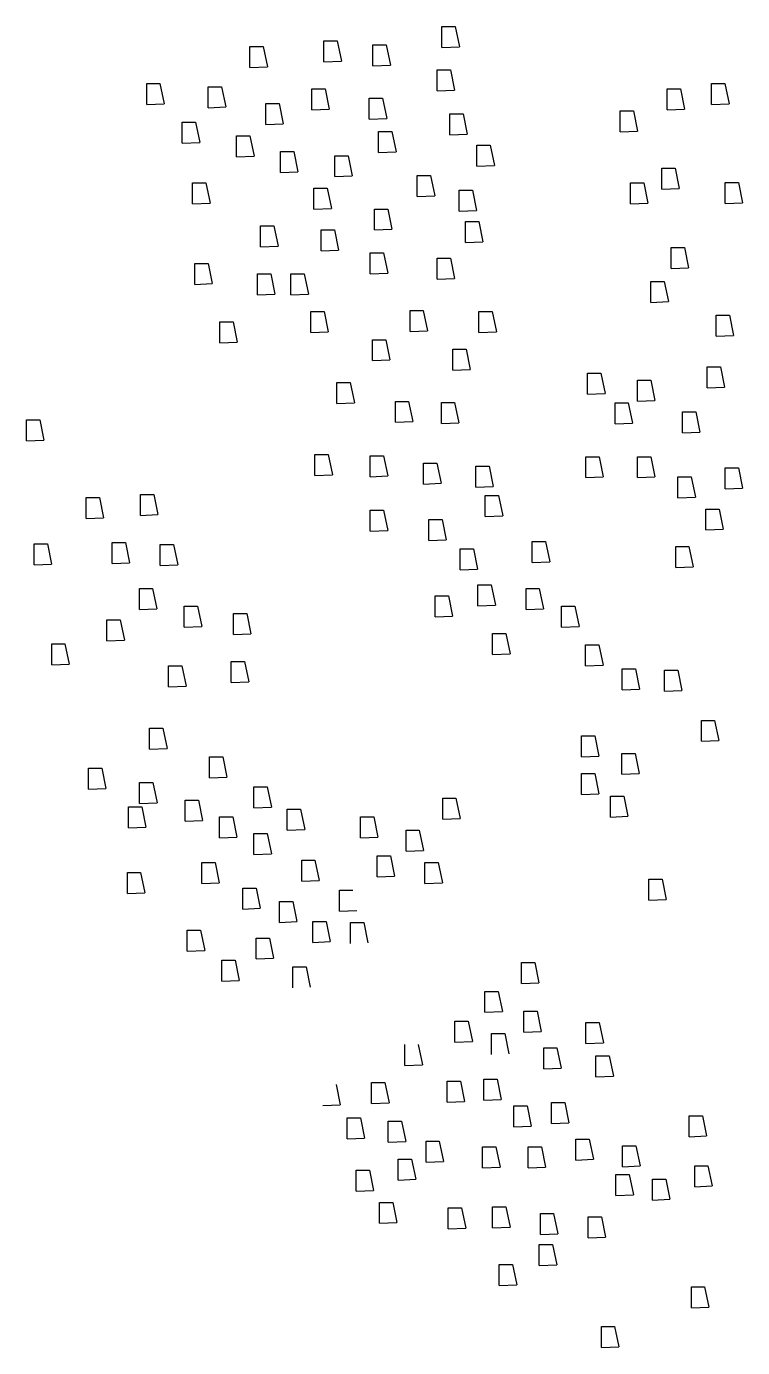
# Model space of a CAD drawing. Header units: inches. Extents: x -28 to 837, y -22 to 590.
# Drawn here: x 434.3 to 463.7, y 335.2 to 389.3 of the extents above; entities that cross this region are included whole.
import ezdxf

# ---------------------------------------------------------------- set-up
doc = ezdxf.new("R2010")
doc.units = ezdxf.units.IN
doc.header["$MEASUREMENT"] = 0
doc.layers.add('dwgmodels.com', color=250, linetype='Continuous')

# ---------------------------------------------------------------- blocks, each defined once
blk = doc.blocks.new('bush 032')
at = {"color": 0, "ltscale": 0.5}
for p, q in [((-346.6378800007515, 232.616275198292), (-346.6378800007515, 245.0137967988849)), ((-346.6378800007515, 245.0137967988849), (-338.7854016013443, 245.0137967988849)), ((-338.7854016013443, 245.0137967988849), (-336.3046848000958, 233.029627200216)), ((-416.4525504005141, 224.0689103971235), (-416.4525504005141, 236.4636816000566)), ((-416.4525504005141, 236.4636816000566), (-408.6000720015727, 236.4636816000566)), ((-408.6000720015727, 236.4636816000566), (-406.1222496004774, 224.4795263991691)), ((-460.1475216010585, 220.7417040001601), (-460.1475216010585, 233.1392255970277)), ((-460.1475216010585, 233.1392255970277), (-452.2950431997887, 233.1392255970277)), ((-452.2950431997887, 233.1392255970277), (-449.8172064009122, 221.1553295981139)), ((-387.4809168009088, 221.692291198764), (-387.4809168009088, 234.0898127993569)), ((-387.4809168009088, 234.0898127993569), (-379.6313327997923, 234.0898127993569)), ((-379.6313327997923, 234.0898127993569), (-377.1506160004065, 222.1059311986901)), ((-346.6378800007515, 232.616275198292), (-336.3046848000958, 233.029627200216)), ((-460.1475216010585, 220.7417040001601), (-449.8172064009122, 221.1553295981139)), ((-416.4525504005141, 224.0689103971235), (-406.1222496004774, 224.4795263991691)), ((-387.4809168009088, 221.692291198764), (-377.1506160004065, 222.1059311986901)), ((-349.4643839998171, 206.8788815974258), (-349.4643839998171, 219.2764031980187)), ((-349.4643839998171, 219.2764031980187), (-341.6119056008756, 219.2764031980187)), ((-341.6119056008756, 219.2764031980187), (-339.1313327997923, 207.2925071991049)), ((-521.2294416013174, 198.8465039990842), (-521.2294416013174, 211.2440255996771)), ((-521.2294416013174, 211.2440255996771), (-513.3769632000475, 211.2440255996771)), ((-513.3769632000475, 211.2440255996771), (-510.8991408012807, 199.259855997283)), ((-187.1916479999199, 211.2215039990843), (-179.3390256003476, 211.2215039990843)), ((-187.1916479999199, 198.8239823984913), (-187.1916479999199, 211.2215039990843)), ((-179.3390256003476, 211.2215039990843), (-176.8613328002393, 199.2373344004154)), ((-484.7765328008681, 196.9931087992154), (-484.7765328008681, 209.3906304002739)), ((-484.7765328008681, 209.3906304002739), (-476.924054400064, 209.3906304002739)), ((-476.924054400064, 209.3906304002739), (-474.4462176007218, 197.4064607978798)), ((-423.6075360006652, 195.7582367989234), (-423.6075360006652, 208.1530224001035)), ((-423.6075360006652, 208.1530224001035), (-415.7550576017237, 208.1530224001035)), ((-415.7550576017237, 208.1530224001035), (-413.2772352006286, 196.1718767988495)), ((-349.4643839998171, 206.8788815974258), (-339.1313327997923, 207.2925071991049)), ((-213.5334240016527, 195.7582367989234), (-213.5334240016527, 208.1530224001035)), ((-213.5334240016527, 208.1530224001035), (-205.683840001002, 208.1530224001035)), ((-205.683840001002, 208.1530224001035), (-203.2031232011505, 196.1718767988495)), ((-521.2294416013174, 198.8465039990842), (-510.8991408012807, 199.259855997283)), ((-484.7765328008681, 196.9931087992154), (-474.4462176007218, 197.4064607978798)), ((-450.7932096007279, 187.1070623979903), (-450.7932096007279, 199.5045839985832)), ((-450.7932096007279, 199.5045839985832), (-442.94058720069, 199.5045839985832)), ((-442.94058720069, 199.5045839985832), (-440.4629088006913, 187.5204143999144)), ((-423.6075360006652, 195.7582367989234), (-413.2772352006286, 196.1718767988495)), ((-389.6269632000476, 190.1953151999041), (-389.6269632000476, 202.592836800497)), ((-389.6269632000476, 202.592836800497), (-381.7743552001193, 202.592836800497)), ((-381.7743552001193, 202.592836800497), (-379.2937680012546, 190.6086671981029)), ((-213.5334240016527, 195.7582367989234), (-203.2031232011505, 196.1718767988495)), ((-187.1916479999199, 198.8239823984913), (-176.8613328002393, 199.2373344004154)), ((-500.2228944003582, 188.3811887991614), (-492.3702864004298, 188.3811887991614)), ((-500.2228944003582, 175.9864175999537), (-500.2228944003582, 188.3811887991614)), ((-492.3702864004298, 188.3811887991614), (-489.8896992001682, 176.4000575994141)), ((-450.7932096007279, 187.1070623979903), (-440.4629088006913, 187.5204143999144)), ((-389.6269632000476, 190.1953151999041), (-379.2937680012546, 190.6086671981029)), ((-342.0506736002863, 193.3255871986039), (-334.1981952008791, 193.3255871986039)), ((-342.0506736002863, 180.928065598011), (-342.0506736002863, 193.3255871986039)), ((-334.1981952008791, 193.3255871986039), (-331.7174784014933, 181.3414319977164)), ((-241.3379088006914, 195.1789823984727), (-233.4852864006534, 195.1789823984727)), ((-241.3379088006914, 182.7814607978798), (-241.3379088006914, 195.1789823984727)), ((-233.4852864006534, 195.1789823984727), (-231.0075936005451, 183.1948271975852)), ((-468.0928368009626, 180.3485375973396), (-460.243094401434, 180.3485375973396)), ((-468.0928368009626, 167.9540399978868), (-468.0928368009626, 180.3485375973396)), ((-460.243094401434, 180.3485375973396), (-457.7625216008164, 168.3646559999324)), ((-384.0637680012733, 170.4234960004687), (-384.0637680012733, 182.8207439980469)), ((-384.0637680012733, 182.8207439980469), (-376.2112896004692, 182.8207439980469)), ((-376.2112896004692, 182.8207439980469), (-373.733452801127, 170.8368479991331)), ((-342.0506736002863, 180.928065598011), (-331.7174784014933, 181.3414319977164)), ((-241.3379088006914, 182.7814607978798), (-231.0075936005451, 183.1948271975852)), ((-500.2228944003582, 175.9864175999537), (-489.8896992001682, 176.4000575994141)), ((-325.9856448001228, 162.3908447991125), (-325.9856448001228, 174.7883663997054)), ((-325.9856448001228, 174.7883663997054), (-318.1331664011814, 174.7883663997054)), ((-318.1331664011814, 174.7883663997054), (-315.6553295999765, 162.8072207984514)), ((-468.0928368009626, 167.9540399978868), (-457.7625216008164, 168.3646559999324)), ((-442.1447712010704, 158.6840543993749), (-442.1447712010704, 171.0815760004334)), ((-442.1447712010704, 171.0815760004334), (-434.2921632011421, 171.0815760004334)), ((-434.2921632011421, 171.0815760004334), (-431.8115760008804, 159.1001567994244)), ((-410.0146992001682, 156.2118479991331), (-410.0146992001682, 168.609369599726)), ((-410.0146992001682, 168.609369599726), (-402.1622208007611, 168.609369599726)), ((-402.1622208007611, 168.609369599726), (-399.6843984015286, 156.6252143988386)), ((-384.0637680012733, 170.4234960004687), (-373.733452801127, 170.8368479991331)), ((-442.1447712010704, 158.6840543993749), (-431.8115760008804, 159.1001567994244)), ((-410.0146992001682, 156.2118479991331), (-399.6843984015286, 156.6252143988386)), ((-361.2038256009109, 144.4751567994244), (-361.2038256009109, 156.8699279986322)), ((-361.2038256009109, 156.8699279986322), (-353.3513472001069, 156.8699279986322)), ((-353.3513472001069, 156.8699279986322), (-350.8706304002553, 144.8857727977447)), ((-325.9856448001228, 162.3908447991125), (-315.6553295999765, 162.8072207984514)), ((-216.6244272012264, 148.7980079981498), (-216.6244272012264, 161.1955295992084)), ((-216.6244272012264, 161.1955295992084), (-208.7719488004223, 161.1955295992084)), ((-208.7719488004223, 161.1955295992084), (-206.2941264011897, 149.2113600000739)), ((-494.0437680012546, 140.1468191989697), (-494.0437680012546, 152.5470911976881)), ((-494.0437680012546, 152.5470911976881), (-486.1912896004505, 152.5470911976881)), ((-486.1912896004505, 152.5470911976881), (-483.7134672012179, 140.5601855991408)), ((-422.3728080014698, 137.0585663975216), (-422.3728080014698, 149.4560879981145)), ((-422.3728080014698, 149.4560879981145), (-414.5203296002, 149.4560879981145)), ((-414.5203296002, 149.4560879981145), (-412.0425072009675, 137.4721919987351)), ((-235.1587824011222, 140.1468191989697), (-235.1587824011222, 152.5470911976881)), ((-235.1587824011222, 152.5470911976881), (-227.306304000318, 152.5470911976881)), ((-227.306304000318, 152.5470911976881), (-224.8284672014415, 140.5601855991408)), ((-216.6244272012264, 148.7980079981498), (-206.2941264011897, 149.2113600000739)), ((-179.2209312007762, 152.772033598274), (-171.3713328000158, 152.772033598274)), ((-179.2209312007762, 140.3745119976811), (-179.2209312007762, 152.772033598274)), ((-171.3713328000158, 152.772033598274), (-168.8906160006299, 140.7881519971415)), ((-494.0437680012546, 140.1468191989697), (-483.7134672012179, 140.5601855991408)), ((-361.2038256009109, 144.4751567994244), (-350.8706304002553, 144.8857727977447)), ((-336.4874640014023, 135.8239823984913), (-336.4874640014023, 148.2187535976991)), ((-336.4874640014023, 148.2187535976991), (-328.6378800007515, 148.2187535976991)), ((-328.6378800007515, 148.2187535976991), (-326.1571632013656, 136.2373344004154)), ((-235.1587824011222, 140.1468191989697), (-224.8284672014415, 140.5601855991408)), ((-179.2209312007762, 140.3745119976811), (-168.8906160006299, 140.7881519971415)), ((-422.3728080014698, 137.0585663975216), (-412.0425072009675, 137.4721919987351)), ((-386.535960000474, 124.703337599989), (-386.535960000474, 137.0981087991967)), ((-386.535960000474, 137.0981087991967), (-378.6834816010669, 137.0981087991967)), ((-378.6834816010669, 137.0981087991967), (-376.2056591999717, 125.1139535987749)), ((-336.4874640014023, 135.8239823984913), (-326.1571632013656, 136.2373344004154)), ((-453.8813327997923, 127.2120623979717), (-446.0315904007293, 127.2120623979717)), ((-453.8813327997923, 114.8145407973788), (-453.8813327997923, 127.2120623979717)), ((-446.0315904007293, 127.2120623979717), (-443.5510176001116, 115.2281808005646)), ((-386.535960000474, 124.703337599989), (-376.2056591999717, 125.1139535987749)), ((-332.7806879999116, 129.6842687986791), (-324.930945600383, 129.6842687986791)), ((-332.7806879999116, 117.2867471980862), (-332.7806879999116, 129.6842687986791)), ((-324.930945600383, 129.6842687986791), (-322.4503727997653, 117.7000992000103)), ((-418.0472208005376, 124.7398703992367), (-410.1947424015961, 124.7398703992367)), ((-418.0472208005376, 112.3453727993183), (-418.0472208005376, 124.7398703992367)), ((-410.1947424015961, 124.7398703992367), (-407.7140256003477, 112.7587247979827)), ((-332.7806879999116, 117.2867471980862), (-322.4503727997653, 117.7000992000103)), ((-453.8813327997923, 114.8145407973788), (-443.5510176001116, 115.2281808005646)), ((-418.0472208005376, 112.3453727993183), (-407.7140256003477, 112.7587247979827)), ((-389.0081664011814, 98.74951199768113), (-389.0081664011814, 111.147033598274)), ((-389.0081664011814, 111.147033598274), (-381.1556879999116, 111.147033598274)), ((-381.1556879999116, 111.147033598274), (-378.6749712005258, 99.16588800074533)), ((-211.1035248008557, 101.8490255996585), (-211.1035248008557, 114.246547200717)), ((-211.1035248008557, 114.246547200717), (-203.253796800971, 114.246547200717)), ((-203.253796800971, 114.246547200717), (-200.7732240003534, 102.2623919998295)), ((-492.8090543998405, 92.57052959920838), (-492.8090543998405, 104.9680511998012)), ((-492.8090543998405, 104.9680511998012), (-484.956576000899, 104.9680511998012)), ((-484.956576000899, 104.9680511998012), (-482.4759888001717, 92.98690559854732)), ((-349.4643839998171, 95.66153279878198), (-349.4643839998171, 108.0563039979897)), ((-349.4643839998171, 108.0563039979897), (-341.6119056008756, 108.0563039979897)), ((-341.6119056008756, 108.0563039979897), (-339.1313327997923, 96.07488479698075)), ((-211.1035248008557, 101.8490255996585), (-200.7732240003534, 102.2623919998295)), ((-455.7374640014022, 86.39154720073566), (-455.7374640014022, 98.78906879760325)), ((-455.7374640014022, 98.78906879760325), (-447.8849856001325, 98.78906879760325)), ((-447.8849856001325, 98.78906879760325), (-445.4044128013775, 86.80489919893444)), ((-435.9656448001041, 86.39154720073566), (-435.9656448001041, 98.78906879760325)), ((-435.9656448001041, 98.78906879760325), (-428.1131664011627, 98.78906879760325)), ((-428.1131664011627, 98.78906879760325), (-425.6325936005451, 86.80489919893444)), ((-389.0081664011814, 98.74951199768113), (-378.6749712005258, 99.16588800074533)), ((-349.4643839998171, 95.66153279878198), (-339.1313327997923, 96.07488479698075)), ((-223.0593984015286, 81.92532959813252), (-223.0593984015286, 94.31982719758525)), ((-223.0593984015286, 94.31982719758525), (-215.209670400247, 94.31982719758525)), ((-215.209670400247, 94.31982719758525), (-212.7290976014919, 82.33593119867146)), ((-492.8090543998405, 92.57052959920838), (-482.4759888001717, 92.98690559854732)), ((-455.7374640014022, 86.39154720073566), (-445.4044128013775, 86.80489919893444)), ((-435.9656448001041, 86.39154720073566), (-425.6325936005451, 86.80489919893444)), ((-223.0593984015286, 81.92532959813252), (-212.7290976014919, 82.33593119867146)), ((-477.9787391996942, 57.97128959978), (-477.9787391996942, 70.36578719969837)), ((-477.9787391996942, 70.36578719969837), (-470.1291408012621, 70.36578719969837)), ((-470.1291408012621, 70.36578719969837), (-467.6484384015203, 58.38464159844443)), ((-424.2263472001068, 64.15027199871838), (-424.2263472001068, 76.54504319792613)), ((-424.2263472001068, 76.54504319792613), (-416.3737248000688, 76.54504319792613)), ((-416.3737248000688, 76.54504319792613), (-413.8931520013138, 64.56088800076395)), ((-365.5294128013775, 64.76906879758462), (-365.5294128013775, 77.16358079900965)), ((-365.5294128013775, 77.16358079900965), (-357.6769344005734, 77.16358079900965)), ((-357.6769344005734, 77.16358079900965), (-355.1962176007219, 65.1796847996302)), ((-324.7509168009274, 64.15027199871838), (-324.7509168009274, 76.54504319792613)), ((-324.7509168009274, 76.54504319792613), (-316.8984384015203, 76.54504319792613)), ((-316.8984384015203, 76.54504319792613), (-314.4178656009026, 64.56088800076395)), ((-184.5366623997688, 61.9958447990939), (-184.5366623997688, 74.39336639968678)), ((-184.5366623997688, 74.39336639968678), (-176.6840543998405, 74.39336639968678)), ((-176.6840543998405, 74.39336639968678), (-174.2034672014415, 62.40921119926497)), ((-424.2263472001068, 64.15027199871838), (-413.8931520013138, 64.56088800076395)), ((-365.5294128013775, 64.76906879758462), (-355.1962176007219, 65.1796847996302)), ((-324.7509168009274, 64.15027199871838), (-314.4178656009026, 64.56088800076395)), ((-477.9787391996942, 57.97128959978), (-467.6484384015203, 58.38464159844443)), ((-387.7706880001351, 47.46643199771642), (-387.7706880001351, 59.86395359877497)), ((-387.7706880001351, 59.86395359877497), (-379.9209600002505, 59.86395359877497)), ((-379.9209600002505, 59.86395359877497), (-377.4403872014955, 47.88007199764251)), ((-184.5366623997688, 61.9958447990939), (-174.2034672014415, 62.40921119926497)), ((-387.7706880001351, 47.46643199771642), (-377.4403872014955, 47.88007199764251)), ((-340.1972784004174, 41.9062463985756), (-340.1972784004174, 54.30075840000063)), ((-340.1972784004174, 54.30075840000063), (-332.3446560003795, 54.30075840000063)), ((-332.3446560003795, 54.30075840000063), (-329.8640832016245, 42.31961279874667)), ((-340.1972784004174, 41.9062463985756), (-329.8640832016245, 42.31961279874667)), ((-260.4909168006852, 27.69461279874668), (-260.4909168006852, 40.09213439933955)), ((-260.4909168006852, 40.09213439933955), (-252.6413183999248, 40.09213439933955)), ((-252.6413183999248, 40.09213439933955), (-250.1606160006486, 28.10522880079225)), ((-189.8493840000592, 43.83846719749271), (-181.9969056006521, 43.83846719749271)), ((-189.8493840000592, 31.44369599828497), (-189.8493840000592, 43.83846719749271)), ((-181.9969056006521, 43.83846719749271), (-179.5190688017755, 31.85706239799038)), ((-408.779985600151, 22.13442719914019), (-408.779985600151, 34.52892479905859)), ((-408.779985600151, 34.52892479905859), (-400.9275072012096, 34.52892479905859)), ((-400.9275072012096, 34.52892479905859), (-398.4469200004824, 22.54779359931126)), ((-231.0299856001511, 35.86762080062181), (-223.180387201719, 35.86762080062181)), ((-231.0299856001511, 23.47037279931829), (-231.0299856001511, 35.86762080062181)), ((-223.180387201719, 35.86762080062181), (-220.6996704004705, 23.88647519936785)), ((-189.8493840000592, 31.44369599828497), (-179.5190688017755, 31.85706239799038)), ((-260.4909168006852, 27.69461279874668), (-250.1606160006486, 28.10522880079225)), ((-231.0299856001511, 23.47037279931829), (-220.6996704004705, 23.88647519936785)), ((-408.779985600151, 22.13442719914019), (-398.4469200004824, 22.54779359931126)), ((-374.1778512010351, 11.01077279774472), (-374.1778512010351, 23.40829439880327)), ((-374.1778512010351, 23.40829439880327), (-366.3253727997653, 23.40829439880327)), ((-366.3253727997653, 23.40829439880327), (-363.8475504005328, 11.42441279767081)), ((-346.9921776009723, 10.39224959816783), (-346.9921776009723, 22.78948319796473)), ((-346.9921776009723, 22.78948319796473), (-339.1425936003216, 22.78948319796473)), ((-339.1425936003216, 22.78948319796473), (-336.6618768009357, 10.8056016000919)), ((-244.3162896004505, 10.18680479750037), (-244.3162896004505, 22.58432639809325)), ((-244.3162896004505, 22.58432639809325), (-236.4638112010434, 22.58432639809325)), ((-236.4638112010434, 22.58432639809325), (-233.9831088013016, 10.60015679942444)), ((-204.4631088012829, 17.26858079899102), (-196.6106448001228, 17.26858079899102)), ((-204.4631088012829, 4.87408319953829), (-204.4631088012829, 17.26858079899102)), ((-196.6106448001228, 17.26858079899102), (-194.1300576017238, 5.2874495992437)), ((-592.3351219194009, 12.39752159733325), (-584.4826435199938, 12.39752159733325)), ((-592.3351219194009, 0), (-592.3351219194009, 12.39752159733325)), ((-584.4826435199938, 12.39752159733325), (-582.0048067192547, 0.4133664001710713)), ((-374.1778512010351, 11.01077279774472), (-363.8475504005328, 11.42441279767081)), ((-346.9921776009723, 10.39224959816783), (-336.6618768009357, 10.8056016000919)), ((-244.3162896004505, 10.18680479750037), (-233.9831088013016, 10.60015679942444)), ((-592.3351219194009, 0), (-582.0048067192547, 0.4133664001710713)), ((-204.4631088012829, 4.87408319953829), (-194.1300576017238, 5.2874495992437)), ((-421.754140801262, -20.50048800231889), (-421.754140801262, -8.102966401726007)), ((-421.754140801262, -8.102966401726007), (-413.9015328008681, -8.102966401726007)), ((-413.9015328008681, -8.102966401726007), (-411.4238400007597, -20.08684800285846)), ((-389.0081664011814, -21.11627520201728), (-389.0081664011814, -8.72148960130289)), ((-389.0081664011814, -8.72148960130289), (-381.1556879999116, -8.72148960130289)), ((-381.1556879999116, -8.72148960130289), (-378.6749712005258, -20.70290880231187)), ((-357.4969056006521, -25.44488640222699), (-357.4969056006521, -13.04736480116844)), ((-357.4969056006521, -13.04736480116844), (-349.644427201245, -13.04736480116844)), ((-349.644427201245, -13.04736480116844), (-347.1665904005058, -25.03124640230089)), ((-326.601561600808, -27.29525760049), (-326.601561600808, -14.90076000103727)), ((-326.601561600808, -14.90076000103727), (-318.7519632000476, -14.90076000103727)), ((-318.7519632000476, -14.90076000103727), (-316.2712464006617, -26.8818912007846)), ((-261.5850144000724, -9.298281601630151), (-253.7325360006653, -9.298281601630151)), ((-261.5850144000724, -21.69277920154855), (-261.5850144000724, -9.298281601630151)), ((-253.7325360006653, -9.298281601630151), (-251.2547136000358, -21.28216319950297)), ((-231.0299856001511, -9.298281601630151), (-223.180387201719, -9.298281601630151)), ((-231.0299856001511, -21.69277920154855), (-231.0299856001511, -9.298281601630151)), ((-223.180387201719, -9.298281601630151), (-220.6996704004705, -21.28216319950297)), ((-421.754140801262, -20.50048800231889), (-411.4238400007597, -20.08684800285846)), ((-389.0081664011814, -21.11627520201728), (-378.6749712005258, -20.70290880231187)), ((-261.5850144000724, -21.69277920154855), (-251.2547136000358, -21.28216319950297)), ((-231.0299856001511, -21.69277920154855), (-220.6996704004705, -21.28216319950297)), ((-207.118094401434, -21.2541552009061), (-199.2656160006299, -21.2541552009061)), ((-207.118094401434, -33.65167680149898), (-207.118094401434, -21.2541552009061)), ((-199.2656160006299, -21.2541552009061), (-196.7877936013974, -33.23831040179357)), ((-179.2209312007762, -15.94143360247835), (-171.3713328000158, -15.94143360247835)), ((-179.2209312007762, -28.33593120239675), (-179.2209312007762, -15.94143360247835)), ((-171.3713328000158, -15.94143360247835), (-168.8906160006299, -27.92257920047268)), ((-357.4969056006521, -25.44488640222699), (-347.1665904005058, -25.03124640230089)), ((-326.601561600808, -27.29525760049), (-316.2712464006617, -26.8818912007846)), ((-179.2209312007762, -28.33593120239675), (-168.8906160006299, -27.92257920047268)), ((-557.0662896004505, -33.43497120030225), (-549.2138112010434, -33.43497120030225)), ((-557.0662896004505, -45.83551680203527), (-557.0662896004505, -33.43497120030225)), ((-549.2138112010434, -33.43497120030225), (-546.7359887999482, -45.42187680257484)), ((-524.9362320005893, -31.58432640228421), (-517.0866336002945, -31.58432640228421)), ((-524.9362320005893, -43.97909760149196), (-524.9362320005893, -31.58432640228421)), ((-517.0866336002945, -31.58432640228421), (-514.6059168009087, -43.56573120132089)), ((-321.0441264011897, -32.20037279976532), (-313.1916479999199, -32.20037279976532)), ((-321.0441264011897, -44.5978944003582), (-321.0441264011897, -32.20037279976532)), ((-313.1916479999199, -32.20037279976532), (-310.7109312005341, -44.18454240215942)), ((-207.118094401434, -33.65167680149898), (-196.7877936013974, -33.23831040179357)), ((-557.0662896004505, -45.83551680203527), (-546.7359887999482, -45.42187680257484)), ((-524.9362320005893, -43.97909760149196), (-514.6059168009087, -43.56573120132089)), ((-389.0081664011814, -53.24908319953829), (-389.0081664011814, -40.8515616026707)), ((-389.0081664011814, -40.8515616026707), (-381.1556879999116, -40.8515616026707)), ((-381.1556879999116, -40.8515616026707), (-378.6749712005258, -52.83571679983288)), ((-354.4060320015997, -58.80954240215942), (-354.4060320015997, -46.41202080156654)), ((-354.4060320015997, -46.41202080156654), (-346.5563040003181, -46.41202080156654)), ((-346.5563040003181, -46.41202080156654), (-344.075731201563, -58.39590240269899)), ((-321.0441264011897, -44.5978944003582), (-310.7109312005341, -44.18454240215942)), ((-190.6734960009344, -52.63027200242504), (-190.6734960009344, -40.23275040183216)), ((-190.6734960009344, -40.23275040183216), (-182.8210176001303, -40.23275040183216)), ((-182.8210176001303, -40.23275040183216), (-180.3431808007881, -52.21692000050097)), ((-389.0081664011814, -53.24908319953829), (-378.6749712005258, -52.83571679983288)), ((-190.6734960009344, -52.63027200242504), (-180.3431808007881, -52.21692000050097)), ((-587.7838313272222, -60.89002365339547), (-579.9313529264181, -60.89002365339547)), ((-587.7838313272222, -73.28754525445402), (-587.7838313272222, -60.89002365339547)), ((-579.9313529264181, -60.89002365339547), (-577.4535305271856, -72.87417885428295)), ((-541.6200720015913, -60.00485760206356), (-533.7675936003214, -60.00485760206356)), ((-541.6200720015913, -72.40237919939682), (-541.6200720015913, -60.00485760206356)), ((-533.7675936003214, -60.00485760206356), (-531.2868768009357, -71.98873919993639)), ((-513.1969200004824, -61.24219200247899), (-505.3444416010752, -61.24219200247899)), ((-513.1969200004824, -73.63696320168674), (-513.1969200004824, -61.24219200247899)), ((-505.3444416010752, -61.24219200247899), (-502.8666192004457, -73.22359680198132)), ((-354.4060320015997, -58.80954240215942), (-344.075731201563, -58.39590240269899)), ((-293.2397856009193, -59.38879679935053), (-285.387177600991, -59.38879679935053)), ((-293.2397856009193, -71.78356800228357), (-293.2397856009193, -59.38879679935053)), ((-285.387177600991, -59.38879679935053), (-282.9065904007293, -71.372952000238)), ((-208.4484095997177, -62.43475680146366), (-200.5959312007763, -62.43475680146366)), ((-208.4484095997177, -74.83227840205655), (-208.4484095997177, -62.43475680146366)), ((-200.5959312007763, -62.43475680146366), (-198.1153584001586, -74.41891200188547)), ((-335.871547200717, -76.10915520088747), (-335.871547200717, -63.71163360029459)), ((-335.871547200717, -63.71163360029459), (-328.0190688017756, -63.71163360029459)), ((-328.0190688017756, -63.71163360029459), (-325.5384960011579, -75.6958032026887)), ((-587.7838313272222, -73.28754525445402), (-577.4535305271856, -72.87417885428295)), ((-541.6200720015913, -72.40237919939682), (-531.2868768009357, -71.98873919993639)), ((-513.1969200004824, -73.63696320168674), (-502.8666192004457, -73.22359680198132)), ((-335.871547200717, -76.10915520088747), (-325.5384960011579, -75.6958032026887)), ((-293.2397856009193, -71.78356800228357), (-282.9065904007293, -71.372952000238)), ((-208.4484095997177, -74.83227840205655), (-198.1153584001586, -74.41891200188547)), ((-325.3500720015727, -85.01906880130991), (-317.5003440002911, -85.01906880130991)), ((-325.3500720015727, -97.41659040236847), (-325.3500720015727, -85.01906880130991)), ((-317.5003440002911, -85.01906880130991), (-315.0197712010704, -97.0032384004444)), ((-525.5550287999212, -99.59078880073503), (-525.5550287999212, -87.19024320272727)), ((-525.5550287999212, -87.19024320272727), (-517.7025504005142, -87.19024320272727)), ((-517.7025504005142, -87.19024320272727), (-515.2247280017473, -99.17441280139612)), ((-350.6991120013408, -91.51885440247133), (-342.8493840000592, -91.51885440247133)), ((-350.6991120013408, -103.9136399999261), (-350.6991120013408, -91.51885440247133)), ((-342.8493840000592, -91.51885440247133), (-340.3687968011945, -103.5)), ((-296.9465760006569, -99.59078880073503), (-296.9465760006569, -87.19024320272727)), ((-296.9465760006569, -87.19024320272727), (-289.0940976012498, -87.19024320272727)), ((-289.0940976012498, -87.19024320272727), (-286.6135248006322, -99.17441280139612)), ((-525.5550287999212, -99.59078880073503), (-515.2247280017473, -99.17441280139612)), ((-498.9881664011627, -97.69785120245069), (-491.135687999893, -97.69785120245069)), ((-498.9881664011627, -110.0926224016584), (-498.9881664011627, -97.69785120245069)), ((-491.135687999893, -97.69785120245069), (-488.6549856001511, -109.679256001953)), ((-325.3500720015727, -97.41659040236847), (-315.0197712010704, -97.0032384004444)), ((-296.9465760006569, -99.59078880073503), (-286.6135248006322, -99.17441280139612)), ((-275.9372784001753, -97.69785120245069), (-268.0875504007563, -97.69785120245069)), ((-275.9372784001753, -110.0926224016584), (-275.9372784001753, -97.69785120245069)), ((-268.0875504007563, -97.69785120245069), (-265.6069776001386, -109.679256001953)), ((-544.7081808010116, -118.125), (-544.7081808010116, -105.7274783994071)), ((-544.7081808010116, -105.7274783994071), (-536.8557024016045, -105.7274783994071)), ((-536.8557024016045, -105.7274783994071), (-534.3778800005093, -117.7116336002946)), ((-469.9462176007219, -102.0206879996694), (-462.0937536014244, -102.0206879996694)), ((-469.9462176007219, -114.418209600728), (-469.9462176007219, -102.0206879996694)), ((-462.0937536014244, -102.0206879996694), (-459.6159168006852, -114.0048576020635)), ((-350.6991120013408, -103.9136399999261), (-340.3687968011945, -103.5)), ((-498.9881664011627, -110.0926224016584), (-488.6549856001511, -109.679256001953)), ((-469.9462176007219, -114.418209600728), (-459.6159168006852, -114.0048576020635)), ((-316.7156448001042, -126.1576512018218), (-316.7156448001042, -113.7601296007633)), ((-316.7156448001042, -113.7601296007633), (-308.8659168006852, -113.7601296007633)), ((-308.8659168006852, -113.7601296007633), (-306.3853440000676, -125.7440112018958)), ((-275.9372784001753, -110.0926224016584), (-265.6069776001386, -109.679256001953)), ((-577.3819255651906, -132.2535772300325), (-577.3819255651906, -119.8588060308248)), ((-577.3819255651906, -119.8588060308248), (-569.5294471657835, -119.8588060308248)), ((-569.5294471657835, -119.8588060308248), (-567.0516103650443, -131.8402252318337)), ((-544.7081808010116, -118.125), (-534.3778800005093, -117.7116336002946)), ((-261.7285248008557, -120.5579232000746), (-253.8759168009274, -120.5579232000746)), ((-261.7285248008557, -132.9554448011331), (-261.7285248008557, -120.5579232000746)), ((-253.8759168009274, -120.5579232000746), (-251.3953296002001, -132.541804801207)), ((-577.3819255651906, -132.2535772300325), (-567.0516103650443, -131.8402252318337)), ((-471.1838400010019, -130.4436960020102), (-463.3312176009639, -130.4436960020102)), ((-471.1838400010019, -142.8412176026031), (-471.1838400010019, -130.4436960020102)), ((-463.3312176009639, -130.4436960020102), (-460.8506448003463, -142.427851202432)), ((-316.7156448001042, -126.1576512018218), (-306.3853440000676, -125.7440112018958)), ((-261.7285248008557, -132.9554448011331), (-251.3953296002001, -132.541804801207)), ((-508.2552720005623, -145.3134096018039), (-508.2552720005623, -132.9158880007453)), ((-508.2552720005623, -132.9158880007453), (-500.4027936011552, -132.9158880007453)), ((-500.4027936011552, -132.9158880007453), (-497.9222208005376, -144.9000575998798)), ((-240.1031808010302, -147.1640688013285), (-240.1031808010302, -134.7695568003691)), ((-240.1031808010302, -134.7695568003691), (-232.2507024016231, -134.7695568003691)), ((-232.2507024016231, -134.7695568003691), (-229.7699856003746, -146.7507024016231)), ((-215.0888112010434, -147.8954736008309), (-215.0888112010434, -135.5007024016231)), ((-215.0888112010434, -135.5007024016231), (-207.2390832016245, -135.5007024016231)), ((-207.2390832016245, -135.5007024016231), (-204.7585104010068, -147.4818480028771)), ((-508.2552720005623, -145.3134096018039), (-497.9222208005376, -144.9000575998798)), ((-471.1838400010019, -142.8412176026031), (-460.8506448003463, -142.427851202432)), ((-240.1031808010302, -147.1640688013285), (-229.7699856003746, -146.7507024016231)), ((-215.0888112010434, -147.8954736008309), (-204.7585104010068, -147.4818480028771)), ((-519.5194272012449, -182.1318912007846), (-519.5194272012449, -169.7371200015768)), ((-519.5194272012449, -169.7371200015768), (-511.6696848003194, -169.7371200015768)), ((-511.6696848003194, -169.7371200015768), (-509.1891120010987, -181.7185392021201)), ((-193.2637968012132, -177.5390688013285), (-193.2637968012132, -165.1415328024886)), ((-193.2637968012132, -165.1415328024886), (-185.4140543998219, -165.1415328024886)), ((-185.4140543998219, -165.1415328024886), (-182.9334816010669, -177.1257024016231)), ((-264.1613183999434, -186.7274783994071), (-264.1613183999434, -174.3329807999544)), ((-264.1613183999434, -174.3329807999544), (-256.308840001002, -174.3329807999544)), ((-256.308840001002, -174.3329807999544), (-253.8310032002628, -186.314111999236)), ((-193.2637968012132, -177.5390688013285), (-182.9334816010669, -177.1257024016231)), ((-519.5194272012449, -182.1318912007846), (-509.1891120010987, -181.7185392021201)), ((-484.0734095997176, -186.8035536003299), (-476.2209312007762, -186.8035536003299)), ((-484.0734095997176, -199.2010752013884), (-484.0734095997176, -186.8035536003299)), ((-476.2209312007762, -186.8035536003299), (-473.7403584001586, -198.7874495997093)), ((-264.1613183999434, -186.7274783994071), (-253.8310032002628, -186.314111999236)), ((-240.3310032002628, -184.6518912008032), (-232.4785248008557, -184.6518912008032)), ((-240.3310032002628, -197.046662400011), (-240.3310032002628, -184.6518912008032)), ((-232.4785248008557, -184.6518912008032), (-229.9978080014698, -196.636046401225)), ((-555.6262608007528, -193.3678944003768), (-547.7737824013456, -193.3678944003768)), ((-555.6262608007528, -205.7654160014354), (-555.6262608007528, -193.3678944003768)), ((-547.7737824013456, -193.3678944003768), (-545.293209600728, -205.3520496012643)), ((-525.4284240016714, -214.2984960009344), (-525.4284240016714, -201.90371040022)), ((-525.4284240016714, -201.90371040022), (-517.5759456004016, -201.90371040022)), ((-517.5759456004016, -201.90371040022), (-515.098108801525, -213.8851296007633)), ((-484.0734095997176, -199.2010752013884), (-473.7403584001586, -198.7874495997093)), ((-264.1613183999434, -209.0475792004727), (-264.1613183999434, -196.6500575998798)), ((-264.1613183999434, -196.6500575998798), (-256.308840001002, -196.6500575998798)), ((-256.308840001002, -196.6500575998798), (-253.8310032002628, -208.6342128003016)), ((-240.3310032002628, -197.046662400011), (-229.9978080014698, -196.636046401225)), ((-555.6262608007528, -205.7654160014354), (-545.293209600728, -205.3520496012643)), ((-457.8131952006369, -216.9253296018578), (-457.8131952006369, -204.5278080012649)), ((-457.8131952006369, -204.5278080012649), (-449.963467201218, -204.5278080012649)), ((-449.963467201218, -204.5278080012649), (-447.4828944006003, -216.5119632016867)), ((-264.1613183999434, -209.0475792004727), (-253.8310032002628, -208.6342128003016)), ((-246.9712752006017, -222.2888544024899), (-246.9712752006017, -209.8913328018971)), ((-246.9712752006017, -209.8913328018971), (-239.121547200717, -209.8913328018971)), ((-239.121547200717, -209.8913328018971), (-236.6409744000994, -221.8754880023189)), ((-531.9928800007328, -228.7405728008598), (-531.9928800007328, -216.3433247995563)), ((-531.9928800007328, -216.3433247995563), (-524.1431520013138, -216.3433247995563)), ((-525.4284240016714, -214.2984960009344), (-515.098108801525, -213.8851296007633)), ((-524.1431520013138, -216.3433247995563), (-521.6625792006961, -228.3272064006887)), ((-498.5156160006299, -224.8030656017363), (-498.5156160006299, -212.4058176004328)), ((-498.5156160006299, -212.4058176004328), (-490.6631376012228, -212.4058176004328)), ((-490.6631376012228, -212.4058176004328), (-488.1825648006051, -224.3897135998123)), ((-457.8131952006369, -216.9253296018578), (-447.4828944006003, -216.5119632016867)), ((-438.1200720015913, -230.054256001953), (-438.1200720015913, -217.6567344008945)), ((-438.1200720015913, -217.6567344008945), (-430.2703296002, -217.6567344008945)), ((-430.2703296002, -217.6567344008945), (-427.789756801445, -229.640630400274)), ((-346.2187536014244, -223.4896560003981), (-346.2187536014244, -211.0921343993396)), ((-346.2187536014244, -211.0921343993396), (-338.3662752006203, -211.0921343993396)), ((-338.3662752006203, -211.0921343993396), (-335.885687999893, -223.076289600227)), ((-498.5156160006299, -224.8030656017363), (-488.1825648006051, -224.3897135998123)), ((-478.1644128016195, -234.6498432005756), (-478.1644128016195, -222.2523215999827)), ((-478.1644128016195, -222.2523215999827), (-470.3119344003498, -222.2523215999827)), ((-470.3119344003498, -222.2523215999827), (-467.8340976014733, -234.2362032011152)), ((-394.7963040000759, -234.6498432005756), (-394.7963040000759, -222.2523215999827)), ((-394.7963040000759, -222.2523215999827), (-386.9438256011345, -222.2523215999827)), ((-386.9438256011345, -222.2523215999827), (-384.4660032000393, -234.2362032011152)), ((-346.2187536014244, -223.4896560003981), (-335.885687999893, -223.076289600227)), ((-246.9712752006017, -222.2888544024899), (-236.6409744000994, -221.8754880023189)), ((-531.9928800007328, -228.7405728008598), (-521.6625792006961, -228.3272064006887)), ((-478.1644128016195, -234.6498432005756), (-467.8340976014733, -234.2362032011152)), ((-457.8131952006369, -244.493596802), (-457.8131952006369, -232.0988112008199)), ((-457.8131952006369, -232.0988112008199), (-449.963467201218, -232.0988112008199)), ((-449.963467201218, -232.0988112008199), (-447.4828944006003, -244.0829807999544)), ((-438.1200720015913, -230.054256001953), (-427.789756801445, -229.640630400274)), ((-394.7963040000759, -234.6498432005756), (-384.4660032000393, -234.2362032011152)), ((-367.8806304004975, -242.5248432005755), (-367.8806304004975, -230.1300720013678)), ((-367.8806304004975, -230.1300720013678), (-360.0281520010903, -230.1300720013678)), ((-360.0281520010903, -230.1300720013678), (-357.5503152003512, -242.1142272022553)), ((-488.6662464006803, -249.1679952014238), (-480.8166479999199, -249.1679952014238)), ((-488.6662464006803, -261.5624928008765), (-488.6662464006803, -249.1679952014238)), ((-480.8166479999199, -249.1679952014238), (-478.3359312005341, -261.1491408026777)), ((-457.8131952006369, -244.493596802), (-447.4828944006003, -244.0829807999544)), ((-429.5868480009958, -247.8543120003305), (-421.7343696001917, -247.8543120003305)), ((-429.5868480009958, -260.2490831995383), (-429.5868480009958, -247.8543120003305)), ((-421.7343696001917, -247.8543120003305), (-419.2565472009591, -259.838467201218)), ((-384.9469200004823, -257.625), (-384.9469200004823, -245.2274783994071)), ((-384.9469200004823, -245.2274783994071), (-377.0971920010634, -245.2274783994071)), ((-377.0971920010634, -245.2274783994071), (-374.6166192004457, -257.2116336002946)), ((-367.8806304004975, -242.5248432005755), (-357.5503152003512, -242.1142272022553)), ((-356.720716801472, -249.1679952014238), (-348.8680944014341, -249.1679952014238)), ((-356.720716801472, -261.5624928008765), (-356.720716801472, -249.1679952014238)), ((-348.8680944014341, -249.1679952014238), (-346.3904016013257, -261.1491408026777)), ((-532.6509600002317, -255.0742415999994), (-524.7984960009343, -255.0742415999994)), ((-532.6509600002317, -267.4714896013029), (-532.6509600002317, -255.0742415999994)), ((-524.7984960009343, -255.0742415999994), (-522.3177792015485, -267.0581375993788)), ((-384.9469200004823, -257.625), (-374.6166192004457, -257.2116336002946)), ((-488.6662464006803, -261.5624928008765), (-478.3359312005341, -261.1491408026777)), ((-464.3802720005623, -264.2654160014354), (-456.5277936011552, -264.2654160014354)), ((-464.3802720005623, -276.6601872006431), (-464.3802720005623, -264.2654160014354)), ((-456.5277936011552, -264.2654160014354), (-454.0472208005375, -276.246547200717)), ((-429.5868480009958, -260.2490831995383), (-419.2565472009591, -259.838467201218)), ((-356.720716801472, -261.5624928008765), (-346.3904016013257, -261.1491408026777)), ((-224.3896992001682, -259.04525760049), (-216.5372208007611, -259.04525760049)), ((-224.3896992001682, -271.4400287996978), (-224.3896992001682, -259.04525760049)), ((-216.5372208007611, -259.04525760049), (-214.0566480001435, -271.026676801499)), ((-532.6509600002317, -267.4714896013029), (-522.3177792015485, -267.0581375993788)), ((-442.7156448001041, -284.5406736019068), (-442.7156448001041, -272.1404160014354)), ((-442.7156448001041, -272.1404160014354), (-434.8631664011627, -272.1404160014354)), ((-434.8631664011627, -272.1404160014354), (-432.3853440000675, -284.1245712018572)), ((-407.266891200561, -277.9735968019813), (-407.266891200561, -265.5788256027736)), ((-407.266891200561, -265.5788256027736), (-399.4171632011421, -265.5788256027736)), ((-224.3896992001682, -271.4400287996978), (-214.0566480001435, -271.026676801499)), ((-464.3802720005623, -276.6601872006431), (-454.0472208005375, -276.246547200717)), ((-407.266891200561, -277.9735968019813), (-396.9365760008805, -277.5599712003022)), ((-442.7156448001041, -284.5406736019068), (-432.3853440000675, -284.1245712018572)), ((-423.0225216010585, -296.3559312024154), (-423.0225216010585, -283.9584096013568)), ((-423.0225216010585, -283.9584096013568), (-415.1700431997888, -283.9584096013568)), ((-415.1700431997888, -283.9584096013568), (-412.6922064009122, -295.9398144008592)), ((-400.7025504005141, -297.0112608005292), (-400.7025504005141, -284.6167632010765)), ((-400.7025504005141, -284.6167632010765), (-392.8500720015727, -284.6167632010765)), ((-392.8500720015727, -284.6167632010765), (-390.3722496004775, -296.5978944003582)), ((-497.2022064006887, -301.6068480028771), (-497.2022064006887, -289.2093264022842)), ((-497.2022064006887, -289.2093264022842), (-489.3497280017473, -289.2093264022842)), ((-489.3497280017473, -289.2093264022842), (-486.8691552011296, -301.193481602706)), ((-456.5025360006838, -306.1998144006357), (-456.5025360006838, -293.8051728024147)), ((-456.5025360006838, -293.8051728024147), (-448.6500576017424, -293.8051728024147)), ((-448.6500576017424, -293.8051728024147), (-446.1693408004939, -305.7890688013285)), ((-423.0225216010585, -296.3559312024154), (-412.6922064009122, -295.9398144008592)), ((-497.2022064006887, -301.6068480028771), (-486.8691552011296, -301.193481602706)), ((-476.8509888001717, -319.3313616015948), (-476.8509888001717, -306.9338400005363)), ((-476.8509888001717, -306.9338400005363), (-468.9985104007646, -306.9338400005363)), ((-468.9985104007646, -306.9338400005363), (-466.5206880001351, -318.9178656009026)), ((-456.5025360006838, -306.1998144006357), (-446.1693408004939, -305.7890688013285)), ((-434.8379088006914, -310.8740831995383), (-426.9881664011627, -310.8740831995383)), ((-434.8379088006914, -323.2688544024713), (-434.8379088006914, -310.8740831995383)), ((-426.9881664011627, -310.8740831995383), (-424.507593600545, -322.8553584017791)), ((-299.6100720013492, -320.6447711992078), (-299.6100720013492, -308.2472496023402)), ((-299.6100720013492, -308.2472496023402), (-291.7575936005451, -308.2472496023402)), ((-291.7575936005451, -308.2472496023402), (-289.2797712013125, -320.2312752022408)), ((-476.8509888001717, -319.3313616015948), (-466.5206880001351, -318.9178656009026)), ((-321.2719488004223, -337.7109312023967), (-321.2719488004223, -325.3135536005721)), ((-321.2719488004223, -325.3135536005721), (-313.4222208005376, -325.3135536005721)), ((-313.4222208005376, -325.3135536005721), (-310.9416479999199, -337.2975792004727)), ((-299.6100720013492, -320.6447711992078), (-289.2797712013125, -320.2312752022408)), ((-338.9963328000158, -355.4353152001277), (-338.9963328000158, -343.0379376020283)), ((-338.9963328000158, -343.0379376020283), (-331.1437248000875, -343.0379376020283)), ((-331.1437248000875, -343.0379376020283), (-328.6660320013762, -355.0219632019289)), ((-321.2719488004223, -337.7109312023967), (-310.9416479999199, -337.2975792004727)), ((-298.2966624000109, -349.5290688015521), (-298.2966624000109, -337.1287967991084)), ((-298.2966624000109, -337.1287967991084), (-290.444039999973, -337.1287967991084)), ((-290.444039999973, -337.1287967991084), (-287.9663471998647, -349.1128224027343)), ((-317.3344560009427, -362.6551152030006), (-317.3344560009427, -350.2603440000676)), ((-317.3344560009427, -350.2603440000676), (-309.4819776001386, -350.2603440000676)), ((-309.4819776001386, -350.2603440000676), (-307.0041408012621, -362.2416192018427)), ((-298.2966624000109, -349.5290688015521), (-287.9663471998647, -349.1128224027343)), ((-261.5343408002518, -356.0906448019669), (-261.5343408002518, -343.6960176015273)), ((-261.5343408002518, -343.6960176015273), (-253.6847568014636, -343.6960176015273)), ((-253.6847568014636, -343.6960176015273), (-251.2040400002152, -355.6772928000428)), ((-368.535960000474, -369.2194560030475), (-368.535960000474, -356.8248144006357)), ((-360.6862320005894, -356.8248144006357), (-358.2056591999717, -368.8059600018896)), ((-338.9963328000158, -355.4353152001277), (-328.6660320013762, -355.0219632019289)), ((-286.4812752003782, -358.7935680020601), (-278.628796800971, -358.7935680020601)), ((-286.4812752003782, -371.1881952024996), (-286.4812752003782, -358.7935680020601)), ((-278.628796800971, -358.7935680020601), (-276.1509600002319, -370.7746992018074)), ((-261.5343408002518, -356.0906448019669), (-251.2040400002152, -355.6772928000428)), ((-255.6280944016762, -375.7837824011222), (-255.6280944016762, -363.3891408029013)), ((-255.6280944016762, -363.3891408029013), (-247.7756160004064, -363.3891408029013)), ((-247.7756160004064, -363.3891408029013), (-245.2977936011739, -375.3704160014168)), ((-368.535960000474, -369.2194560030475), (-358.2056591999717, -368.8059600018896)), ((-286.4812752003782, -371.1881952024996), (-276.1509600002319, -370.7746992018074)), ((-409.2637968012131, -380.4553008018993), (-406.7832096004858, -392.4394704010337)), ((-388.2319776001386, -379.1447711992077), (-380.3793552001007, -379.1447711992077)), ((-388.2319776001386, -391.5394128016196), (-388.2319776001386, -379.1447711992077)), ((-380.3793552001007, -379.1447711992077), (-377.8987824013457, -391.1260464014485)), ((-343.591920000501, -378.4865616024472), (-335.7394416010939, -378.4865616024472)), ((-343.591920000501, -390.8840831997805), (-343.591920000501, -378.4865616024472)), ((-335.7394416010939, -378.4865616024472), (-333.2616048003547, -390.4678368009627)), ((-321.9300287999213, -377.1731375991367), (-314.0775504005142, -377.1731375991367)), ((-321.9300287999213, -389.5706592001952), (-321.9300287999213, -377.1731375991367)), ((-314.0775504005142, -377.1731375991367), (-311.596848001238, -389.1573072015308)), ((-255.6280944016762, -375.7837824011222), (-245.2977936011739, -375.3704160014168)), ((-321.9300287999213, -389.5706592001952), (-311.596848001238, -389.1573072015308)), ((-417.1135248006321, -392.8528224029578), (-406.7832096004858, -392.4394704010337)), ((-388.2319776001386, -391.5394128016196), (-377.8987824013457, -391.1260464014485)), ((-343.591920000501, -390.8840831997805), (-333.2616048003547, -390.4678368009627)), ((-304.2056591999717, -405.3235536003485), (-304.2056591999717, -392.9287679996341)), ((-304.2056591999717, -392.9287679996341), (-296.3531808010302, -392.9287679996341)), ((-296.3531808010302, -392.9287679996341), (-293.8753440002911, -404.9100432014093)), ((-281.885687999893, -403.3548000026494), (-281.885687999893, -390.960014401935)), ((-281.885687999893, -390.960014401935), (-274.0332096004859, -390.960014401935)), ((-274.0332096004859, -390.960014401935), (-271.555387201719, -402.9413040019571)), ((-402.674054400064, -412.5459600021131), (-402.674054400064, -400.1484384015202)), ((-402.674054400064, -400.1484384015202), (-394.8215760006569, -400.1484384015202)), ((-394.8215760006569, -400.1484384015202), (-392.3410032000393, -412.132593601942)), ((-378.3853440000676, -402.1171920024789), (-370.5328656006604, -402.1171920024789)), ((-378.3853440000676, -414.5147135998122), (-378.3853440000676, -402.1171920024789)), ((-370.5328656006604, -402.1171920024789), (-368.0522928000428, -414.1013471996411)), ((-304.2056591999717, -405.3235536003485), (-293.8753440002911, -404.9100432014093)), ((-281.885687999893, -403.3548000026494), (-271.555387201719, -402.9413040019571)), ((-200.4863328002393, -411.2325504007749), (-200.4863328002393, -398.835014401935)), ((-200.4863328002393, -398.835014401935), (-192.6337247998453, -398.835014401935)), ((-192.6337247998453, -398.835014401935), (-190.1531520010903, -410.8191840006038)), ((-402.674054400064, -412.5459600021131), (-392.3410032000393, -412.132593601942)), ((-267.443481601309, -425.0194271993823), (-267.443481601309, -412.6219056025147)), ((-267.443481601309, -412.6219056025147), (-259.5910032000393, -412.6219056025147)), ((-259.5910032000393, -412.6219056025147), (-257.1131664011627, -424.6060607996769)), ((-200.4863328002393, -411.2325504007749), (-190.1531520010903, -410.8191840006038)), ((-378.3853440000676, -414.5147135998122), (-368.0522928000428, -414.1013471996411)), ((-356.0653872014955, -426.3328368007205), (-356.0653872014955, -413.9353152001276)), ((-356.0653872014955, -413.9353152001276), (-348.2129088006914, -413.9353152001276)), ((-348.2129088006914, -413.9353152001276), (-345.7321920008399, -425.9165904023684)), ((-322.5853728000075, -429.612264000345), (-322.5853728000075, -417.2176224016584)), ((-322.5853728000075, -417.2176224016584), (-314.7328944006003, -417.2176224016584)), ((-314.7328944006003, -417.2176224016584), (-312.2550576017238, -429.2016480020247)), ((-295.6725792004727, -429.612264000345), (-295.6725792004727, -417.2176224016584)), ((-295.6725792004727, -417.2176224016584), (-287.8201008010655, -417.2176224016584)), ((-287.8201008010655, -417.2176224016584), (-285.3393839998171, -429.2016480020247)), ((-239.8726080004126, -428.9569200002588), (-239.8726080004126, -416.5593983996659)), ((-239.8726080004126, -416.5593983996659), (-232.022865600884, -416.5593983996659)), ((-232.022865600884, -416.5593983996659), (-229.5421632011421, -428.54356800206)), ((-372.4763472001068, -436.8348144008778), (-372.4763472001068, -424.4372928002849)), ((-372.4763472001068, -424.4372928002849), (-364.6237248000689, -424.4372928002849)), ((-364.6237248000689, -424.4372928002849), (-362.1460320018232, -436.4213040019385)), ((-356.0653872014955, -426.3328368007205), (-345.7321920008399, -425.9165904023684)), ((-322.5853728000075, -429.612264000345), (-312.2550576017238, -429.2016480020247)), ((-295.6725792004727, -429.612264000345), (-285.3393839998171, -429.2016480020247)), ((-267.443481601309, -425.0194271993823), (-257.1131664011627, -424.6060607996769)), ((-239.8726080004126, -428.9569200002588), (-229.5421632011421, -428.54356800206)), ((-197.2040400002152, -440.7723072017542), (-197.2040400002152, -428.3747856011614)), ((-197.2040400002152, -428.3747856011614), (-189.351561600808, -428.3747856011614)), ((-189.351561600808, -428.3747856011614), (-186.8737248000689, -440.358811201062)), ((-397.4203872014768, -443.3991408026777), (-397.4203872014768, -431.0016192020848)), ((-397.4203872014768, -431.0016192020848), (-389.5706592001952, -431.0016192020848)), ((-389.5706592001952, -431.0016192020848), (-387.0900864014402, -442.9856448019855)), ((-372.4763472001068, -436.8348144008778), (-362.1460320018232, -436.4213040019385)), ((-243.8128512008116, -446.0259744003415), (-243.8128512008116, -433.6284527992829)), ((-243.8128512008116, -433.6284527992829), (-235.9603728000075, -433.6284527992829)), ((-235.9603728000075, -433.6284527992829), (-233.479656000156, -445.6126080001704)), ((-222.1482240003534, -448.6500575998798), (-222.1482240003534, -436.2525360025465)), ((-222.1482240003534, -436.2525360025465), (-214.2956016007811, -436.2525360025465)), ((-214.2956016007811, -436.2525360025465), (-211.8179088006727, -448.2365616024472)), ((-397.4203872014768, -443.3991408026777), (-387.0900864014402, -442.9856448019855)), ((-197.2040400002152, -440.7723072017542), (-186.8737248000689, -440.358811201062)), ((-383.6362608005293, -462.4341840008273), (-383.6362608005293, -450.0394128016195)), ((-383.6362608005293, -450.0394128016195), (-375.7837824011222, -450.0394128016195)), ((-375.7837824011222, -450.0394128016195), (-373.3032096005045, -462.0234384015202)), ((-316.6791264009662, -465.0610176017507), (-316.6791264009662, -452.666246402543)), ((-316.6791264009662, -452.666246402543), (-308.8266480001621, -452.666246402543)), ((-308.8266480001621, -452.666246402543), (-306.3459312007763, -464.6475216010585)), ((-243.8128512008116, -446.0259744003415), (-233.479656000156, -445.6126080001704)), ((-222.1482240003534, -448.6500575998798), (-211.8179088006727, -448.2365616024472)), ((-342.9365760008804, -465.7163471998646), (-342.9365760008804, -453.3215760006569)), ((-342.9365760008804, -453.3215760006569), (-335.0840976014733, -453.3215760006569)), ((-335.0840976014733, -453.3215760006569), (-332.6035248008557, -465.302851202432)), ((-288.4500287999399, -456.6037391996942), (-280.6002864004113, -456.6037391996942)), ((-288.4500287999399, -468.9985248008743), (-288.4500287999399, -456.6037391996942)), ((-280.6002864004113, -456.6037391996942), (-278.1197135997936, -468.585014401935)), ((-260.2238112012856, -470.9700144017115), (-260.2238112012856, -458.5724928011186)), ((-260.2238112012856, -458.5724928011186), (-252.3713328000158, -458.5724928011186)), ((-252.3713328000158, -458.5724928011186), (-249.89061600063, -470.5566623997874)), ((-383.6362608005293, -462.4341840008273), (-373.3032096005045, -462.0234384015202)), ((-342.9365760008804, -465.7163471998646), (-332.6035248008557, -465.302851202432)), ((-316.6791264009662, -465.0610176017507), (-306.3459312007763, -464.6475216010585)), ((-289.1081088013016, -474.9834527992643), (-281.2556304004975, -474.9834527992643)), ((-289.1081088013016, -487.3809744003229), (-289.1081088013016, -474.9834527992643)), ((-288.4500287999399, -468.9985248008743), (-278.1197135997936, -468.585014401935)), ((-281.2556304004975, -474.9834527992643), (-278.7750576017424, -486.9676224016584)), ((-260.2238112012856, -470.9700144017115), (-249.89061600063, -470.5566623997874)), ((-312.7387391999364, -499.1963616013527), (-312.7387391999364, -486.8015904021449)), ((-312.7387391999364, -486.8015904021449), (-304.8862608005293, -486.8015904021449)), ((-304.8862608005293, -486.8015904021449), (-302.4084240016528, -498.7828656006604)), ((-289.1081088013016, -487.3809744003229), (-278.7750576017424, -486.9676224016584)), ((-312.7387391999364, -499.1963616013527), (-302.4084240016528, -498.7828656006604)), ((-199.1727936011739, -499.9303872012533), (-191.3203152003698, -499.9303872012533)), ((-199.1727936011739, -512.3250287999399), (-199.1727936011739, -499.9303872012533)), ((-191.3203152003698, -499.9303872012533), (-188.8424784014933, -511.9116623997688)), ((-199.1727936011739, -512.3250287999399), (-188.8424784014933, -511.9116623997688)), ((-252.3840595502406, -535.8760893568397), (-252.3840595502406, -523.4785677562467)), ((-252.3840595502406, -523.4785677562467), (-244.5314515503123, -523.4785677562467)), ((-244.5314515503123, -523.4785677562467), (-242.053758751601, -535.4625933561473)), ((-252.3840595502406, -535.8760893568397), (-242.053758751601, -535.4625933561473))]:
    blk.add_line(p, q, dxfattribs=at)
blk = doc.blocks.new('bush')
at = {"layer": 'dwgmodels.com', "color": 5}
blk.add_blockref('bush 032', (-39.19749297562521, 95.17076809666467), dxfattribs=at)
blk = doc.blocks.new('Garden')
at = {"layer": 'dwgmodels.com', "color": 5, "xscale": 0.2, "yscale": 0.2}
blk.add_blockref('bush', (2149.276155279547, 156.9551763894801), dxfattribs=at)

msp = doc.modelspace()

# ---------------------------------------------------------------- block references
at = {"xscale": 0.3465639121819872, "yscale": 0.3465639121819872, "zscale": 0.6931278243639744}
msp.add_blockref('Garden', (-266.7646072738006, 311.3597093125889), dxfattribs=at)

doc.saveas('drawing.dxf')
